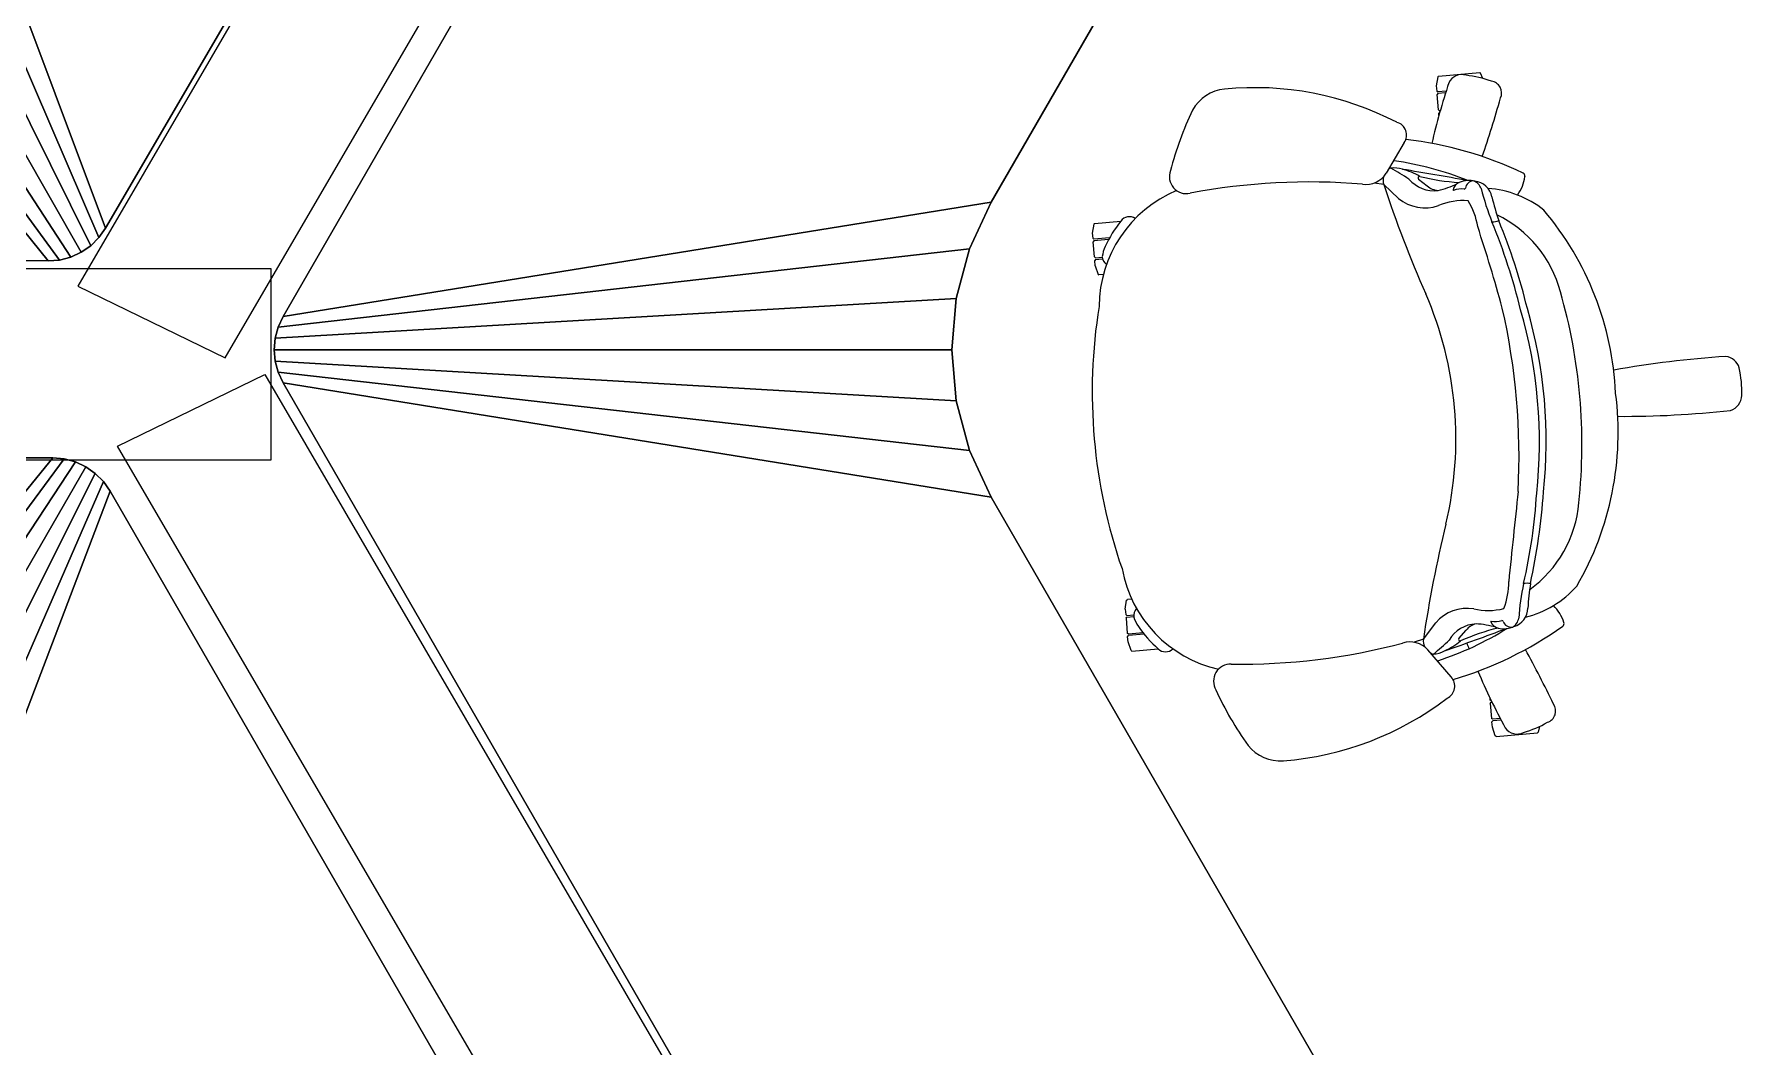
# Model space of a CAD drawing. Header units: inches. Extents: x 23 to 6400, y -2214 to 4412.
# Drawn here: x 4243.7 to 4314.7, y 3467.3 to 3509.4 of the extents above; entities that cross this region are included whole.
import ezdxf

# ---------------------------------------------------------------- set-up
doc = ezdxf.new("R2010")
doc.units = ezdxf.units.IN
doc.header["$LTSCALE"] = 96
doc.header["$MEASUREMENT"] = 0
doc.layers.add('A-FURN-EXIST', color=33, linetype='Continuous')

# ---------------------------------------------------------------- blocks, each defined once
blk = doc.blocks.new('A$C1C1D4BE0')
at = {"lineweight": -3}
for p, q in [((377.723, 111.353), (379.436, 111.503)), ((379.474, 111.484), (379.436, 111.503)), ((379.572, 111.258), (379.474, 111.484)), ((377.689, 111.328), (377.632, 110.953)), ((377.632, 110.953), (377.651, 110.734)), ((377.723, 111.353), (377.689, 111.328)), ((377.651, 110.734), (377.694, 110.698)), ((377.702, 110.63), (377.665, 110.587)), ((377.72, 109.96), (377.665, 110.587)), ((378.04, 110.728), (377.694, 110.698)), ((378.018, 110.658), (377.702, 110.63)), ((377.72, 109.96), (377.763, 109.924)), ((377.784, 109.875), (377.731, 109.813)), ((377.74, 109.718), (377.731, 109.813)), ((377.763, 109.924), (377.799, 109.927)), ((376.301, 108.594), (375.55, 107.322)), ((376.221, 107.482), (376.221, 107.482)), ((376.221, 107.482), (376.221, 107.482)), ((376.221, 107.482), (376.221, 107.482)), ((376.221, 107.482), (376.221, 107.482)), ((381.249, 107.324), (381.242, 107.328)), ((381.245, 107.326), (381.242, 107.328)), ((381.247, 107.325), (381.245, 107.326)), ((381.249, 107.324), (381.247, 107.325)), ((375.446, 106.85), (375.046, 106.912)), ((375.446, 106.85), (376.066, 106.27)), ((376.898, 107.08), (377.259, 106.793)), ((381.32, 107.178), (381.322, 107.196)), ((381.32, 107.178), (381.321, 107.184)), ((381.321, 107.19), (381.322, 107.196)), ((381.321, 107.184), (381.321, 107.19)), ((363.388, 105.209), (363.33, 104.834)), ((363.421, 105.233), (363.388, 105.209)), ((363.421, 105.233), (364.519, 105.329)), ((363.33, 104.834), (363.349, 104.615)), ((363.349, 104.615), (363.393, 104.578)), ((363.4, 104.511), (363.364, 104.468)), ((363.418, 103.841), (363.364, 104.468)), ((364.048, 104.636), (363.393, 104.578)), ((364.008, 104.564), (363.4, 104.511)), ((364.038, 104.635), (364.039, 104.62)), ((363.418, 103.841), (363.462, 103.805)), ((363.466, 103.737), (363.43, 103.693)), ((363.449, 103.474), (363.43, 103.693)), ((363.462, 103.805), (363.746, 103.829)), ((363.466, 103.737), (363.757, 103.762)), ((363.867, 104.277), (363.867, 104.278)), ((363.867, 104.277), (363.867, 104.278)), ((363.867, 104.278), (363.867, 104.278)), ((363.867, 104.277), (363.867, 104.277)), ((363.449, 103.474), (363.571, 103.115)), ((363.571, 103.115), (363.608, 103.097)), ((363.789, 103.112), (363.608, 103.097)), ((364.698, 89.2), (364.755, 89.575)), ((364.755, 89.575), (364.789, 89.599)), ((364.97, 89.615), (364.789, 89.599)), ((364.698, 89.2), (364.717, 88.981)), ((364.76, 88.944), (364.717, 88.981)), ((364.731, 88.833), (364.768, 88.877)), ((364.731, 88.833), (364.786, 88.207)), ((364.76, 88.944), (365.051, 88.97)), ((364.768, 88.877), (365.052, 88.902)), ((364.83, 88.17), (364.786, 88.207)), ((364.798, 88.059), (364.834, 88.103)), ((364.817, 87.84), (364.798, 88.059)), ((365.438, 88.224), (364.83, 88.17)), ((365.489, 88.16), (364.834, 88.103)), ((365.249, 88.482), (365.249, 88.481)), ((365.249, 88.482), (365.249, 88.481)), ((365.249, 88.481), (365.249, 88.481)), ((365.249, 88.481), (365.249, 88.481)), ((365.479, 88.159), (365.478, 88.174)), ((377.099, 87.959), (377.609, 88.638)), ((378.569, 87.984), (378.874, 88.33)), ((364.939, 87.481), (364.817, 87.84)), ((364.976, 87.462), (364.939, 87.481)), ((364.976, 87.462), (366.073, 87.559)), ((377.099, 87.959), (376.715, 87.828)), ((378.244, 86.39), (377.283, 87.512)), ((377.972, 87.471), (377.972, 87.471)), ((377.972, 87.471), (377.972, 87.471)), ((377.972, 87.471), (377.972, 87.471)), ((377.972, 87.471), (377.972, 87.471)), ((379.856, 85.533), (379.864, 85.438)), ((379.927, 85.385), (379.864, 85.438)), ((379.878, 85.29), (379.915, 85.334)), ((379.878, 85.29), (379.933, 84.664)), ((379.915, 85.334), (379.95, 85.337)), ((379.977, 84.627), (379.933, 84.664)), ((379.945, 84.516), (379.981, 84.56)), ((379.964, 84.297), (379.945, 84.516)), ((380.293, 84.655), (379.977, 84.627)), ((380.327, 84.59), (379.981, 84.56)), ((380.085, 83.938), (379.964, 84.297)), ((380.123, 83.919), (380.085, 83.938)), ((380.123, 83.919), (381.836, 84.069)), ((381.87, 84.094), (381.836, 84.069)), ((381.928, 84.334), (381.87, 84.094))]:
    blk.add_line(p, q, dxfattribs=at)
for points in [[(352.17, 142.319), (346.297, 145.735), (321.153, 102.625), (327.276, 99.643)], [(329.171, 95.402), (28.914, 95.402), (28.914, 103.357), (329.171, 103.357)], [(353.823, 56.282), (347.949, 52.866), (322.805, 95.976), (328.928, 98.959)]]:
    blk.add_lwpolyline(points, close=True, dxfattribs=at)
for centre, radius, start, end in [((368.983, 109.138), 1.683, 95.16938, 151.65874), ((370.087, 98.077), 12.799, 62.55351, 95.6458), ((404.082, 102.429), 27.332, 161.56098, 167.04499), ((378.689, 110.829), 0.59, 72.22416, 155.45394), ((378.356, 106.739), 4.68, 70.43736, 83.70705), ((379.851, 110.657), 0.496, 334.85502, 81.59471), ((336.568, 122.686), 45.413, 341.14704, 344.36447), ((379.551, 104.085), 13.395, 154.09565, 165.53648), ((375.85, 108.904), 0.548, 325.58587, 75.59279), ((374.599, 93.279), 15.541, 64.69154, 83.47254), ((367.243, 107.179), 0.708, 159.22296, 282.39843), ((374.707, 107.844), 0.992, 261.65702, 328.21628), ((375.966, 107.03), 0.55, 113.84461, 124.12333), ((375.852, 106.297), 1.242, 72.67461, 94.99667), ((351.087, 66.197), 48.132, 58.1349, 59.18534), ((373.984, 94.669), 13.306, 68.10444, 81.82114), ((375.493, 104.633), 2.941, 60.31136, 75.65452), ((357.176, -10.673), 119.68, 79.52756, 80.84313), ((381.179, 107.2), 0.142, 351.16011, 62.11598), ((368.852, 101.762), 5.24, 112.62073, 179.71258), ((372.346, 80.604), 26.353, 85.17377, 100.82891), ((375.966, 107.03), 0.55, 165.52541, 199.13461), ((422.2, 122.247), 49.224, 198.22788, 203.89817), ((377.532, 107.951), 1.356, 220.23069, 277.45094), ((376.938, 107.127), 0.0616, 79.52754, 229.87303), ((379.192, 116.23), 9.316, 256.07089, 266.25597), ((377.73, 107.294), 0.688, 226.75689, 268.15522), ((376.916, 110.055), 3.539, 282.93853, 296.5302), ((378.354, 106.627), 0.023, 166.76777, 265.93933), ((378.719, 106.565), 0.393, 110.15868, 170.22488), ((378.679, 105.778), 0.888, 82.65175, 111.59256), ((378.952, 106.127), 0.887, 91.49188, 114.56813), ((378.793, 106.707), 0.0489, 269.60793, 348.96136), ((379.186, 106.651), 0.348, 92.00804, 172.23819), ((379.002, 106.097), 0.919, 75.56212, 94.57857), ((379.012, 106.514), 0.512, 18.76792, 71.52629), ((379.155, 106.192), 0.8, 10.13553, 84.47152), ((389.916, 109.311), 10.747, 194.17883, 201.92496), ((379.511, 102.545), 4.15, 51.30656, 86.34015), ((379.603, 107.43), 1.735, 324.2074, 351.6764), ((377.159, 107.608), 1.728, 230.76447, 289.04342), ((378.751, 103.552), 2.632, 85.54544, 113.00086), ((376.498, 104.654), 2.891, 8.93516, 31.77751), ((394.186, 109.929), 14.691, 194.16978, 198.162), ((368.281, 102.269), 4.85, 140.87502, 155.52667), ((364.865, 105.096), 0.418, 53.71313, 145.93568), ((310.459, 82.487), 72.512, 15.37992, 18.17353), ((379.935, 106.133), 0.835, 270.77378, 290.4324), ((356.427, 95.609), 25.437, 13.71941, 22.3894), ((378.014, 101.13), 4.942, 14.79551, 64.36007), ((356.707, 95.66), 25.437, 13.71941, 22.3894), ((372.417, 97.596), 12.685, 2.61811, 40.2009), ((364.94, 103.736), 1.201, 153.23737, 174.40427), ((364.161, 103.863), 0.417, 181.42724, 234.22622), ((363.197, 96.261), 15.249, 346.64201, 23.35577), ((360.869, 96.057), 22.82, 353.88099, 16.1187), ((385.692, 98.228), 22.366, 170.84241, 199.15767), ((353.297, 95.534), 27.775, 357.03763, 12.86501), ((362.272, 96.152), 19.649, 353.77742, 16.22258), ((362.552, 96.204), 19.649, 353.77742, 16.22258), ((392.23, 59.429), 40.357, 93.63817, 100.30843), ((389.599, 99.06), 0.648, 15.26551, 83.76182), ((386.055, 98.26), 4.28, 357.70245, 13.10979), ((372.509, 96.546), 12.685, 329.7991, 7.38189), ((389.674, 98.095), 0.658, 286.89026, 359.42198), ((385.393, 137.574), 40.357, 269.69157, 276.36183), ((1788.949, -54.768), 1415.763, 173.964232, 174.116438), ((359.025, 95.404), 22.822, 346.99522, 356.52912), ((356.702, 95.724), 25.437, 347.6106, 356.28059), ((378.635, 94.037), 4.942, 305.63993, 355.20449), ((425.816, 80.914), 49.224, 166.10183, 171.77212), ((369.721, 91.825), 5.24, 190.28742, 257.37878), ((377.754, 90.304), 2.891, 338.22249, 1.06484), ((391.776, 88.048), 10.747, 168.07504, 175.82117), ((381.395, 89.444), 0.835, 79.5676, 99.22622), ((396.089, 88.181), 14.691, 171.838, 175.83022), ((380.354, 92.904), 4.15, 283.65985, 318.69344), ((365.466, 88.94), 0.417, 135.77378, 188.57276), ((366.212, 89.201), 1.201, 195.59573, 216.76263), ((378.917, 87.51), 1.728, 80.95658, 139.23553), ((379.781, 91.78), 2.632, 256.99914, 284.45456), ((380.552, 88.909), 0.512, 298.47371, 351.23208), ((380.637, 89.251), 0.8, 285.52848, 359.86447), ((381.293, 88.11), 1.735, 18.3236, 45.7926), ((369.247, 91.226), 4.85, 214.47333, 229.12498), ((373.543, 99.701), 13.306, 288.17886, 301.89556), ((338.698, 200.524), 119.68, 289.15687, 290.47244), ((379.345, 87.237), 1.356, 92.54906, 149.76931), ((373.908, 101.177), 15.541, 286.52746, 305.30846), ((382.417, 79.371), 9.316, 103.74403, 113.92911), ((379.426, 87.918), 0.688, 101.84478, 143.24311), ((379.103, 85.058), 3.539, 73.4698, 87.06147), ((379.924, 88.684), 0.023, 104.06067, 203.23223), ((380.272, 88.808), 0.393, 199.77512, 259.84132), ((380.097, 89.576), 0.888, 258.40744, 287.34825), ((380.426, 89.279), 0.887, 255.43187, 278.50812), ((380.37, 88.68), 0.0489, 21.03864, 100.39207), ((380.748, 88.804), 0.348, 197.76181, 277.99196), ((380.471, 89.317), 0.919, 275.42143, 294.43788), ((382.795, 88.613), 0.151, 308.77016, 16.29115), ((366.373, 87.849), 0.418, 224.06432, 316.28687), ((369.489, 113.268), 26.353, 269.17109, 284.82623), ((376.544, 86.851), 0.992, 41.78372, 108.34298), ((377.642, 87.871), 0.55, 170.86539, 204.47458), ((377.642, 87.871), 0.55, 245.87667, 256.15539), ((346.051, 123.764), 48.132, 310.81466, 311.8651), ((377.402, 88.574), 1.242, 275.00333, 297.32539), ((376.76, 90.15), 2.941, 294.34548, 309.68864), ((378.616, 87.945), 0.0616, 140.12697, 290.47246), ((404.532, 97.285), 27.332, 200.31288, 200.84371), ((341.561, 65.612), 45.413, 25.63553, 28.85296), ((369.078, 86.21), 0.708, 87.60157, 210.77704), ((404.532, 97.285), 27.332, 202.95501, 208.43902), ((377.854, 86.006), 0.548, 294.40721, 44.41413), ((380.661, 91.395), 13.395, 204.46352, 215.90435), ((370.298, 95.668), 12.799, 274.3542, 307.44649), ((382.098, 84.974), 0.496, 288.40529, 35.14498), ((379.946, 88.574), 4.68, 286.29295, 299.56264), ((380.984, 84.604), 0.59, 214.54606, 297.77584), ((371.131, 84.584), 1.683, 218.34126, 274.83062)]:
    blk.add_arc(centre, radius, start, end, dxfattribs=at)
at = {"lineweight": -3, "flags": 1}
for tag, p, rotation in [('CAPPN', (29.083, 175.224, 27.25), 90), ('CAPMG', (29.083, 175.224, 27.25), 90), ('CAPMC', (29.083, 175.224, 27.25), 90), ('CAPQT', (29.083, 175.224, 27.25), 90), ('CAPDH', (29.083, 175.224, 27.25), 90), ('CAPGC', (29.083, 175.224, 27.25), 90), ('CAPPN', (29.083, 175.224, 26.75), 90), ('CAPMG', (29.083, 175.224, 26.75), 90), ('CAPMC', (29.083, 175.224, 26.75), 90), ('CAPQT', (29.083, 175.224, 26.75), 90), ('CAPDH', (29.083, 175.224, 26.75), 90), ('CAPGC', (29.083, 175.224, 26.75), 90), ('CAPPN', (53.083, 175.224, 27.25), 180), ('CAPMG', (53.083, 175.224, 27.25), 180), ('CAPMC', (53.083, 175.224, 27.25), 180), ('CAPQT', (53.083, 175.224, 27.25), 180), ('CAPDH', (53.083, 175.224, 27.25), 180), ('CAPGC', (53.083, 175.224, 27.25), 180), ('CAPPN', (109.066, 175.224, 27.25), 90), ('CAPMG', (109.066, 175.224, 27.25), 90), ('CAPMC', (109.066, 175.224, 27.25), 90), ('CAPQT', (109.066, 175.224, 27.25), 90), ('CAPDH', (109.066, 175.224, 27.25), 90), ('CAPGC', (109.066, 175.224, 27.25), 90), ('CAPPN', (109.066, 175.224, 26.75), 90), ('CAPMG', (109.066, 175.224, 26.75), 90), ('CAPMC', (109.066, 175.224, 26.75), 90), ('CAPQT', (109.066, 175.224, 26.75), 90), ('CAPDH', (109.066, 175.224, 26.75), 90), ('CAPGC', (109.066, 175.224, 26.75), 90), ('CAPPN', (133.066, 175.224, 27.25), 180), ('CAPMG', (133.066, 175.224, 27.25), 180), ('CAPMC', (133.066, 175.224, 27.25), 180), ('CAPQT', (133.066, 175.224, 27.25), 180), ('CAPDH', (133.066, 175.224, 27.25), 180), ('CAPGC', (133.066, 175.224, 27.25), 180), ('CAPPN', (247.065, 175.112, 27.25), 180), ('CAPMG', (247.065, 175.112, 27.25), 180), ('CAPMC', (247.065, 175.112, 27.25), 180), ('CAPQT', (247.065, 175.112, 27.25), 180), ('CAPDH', (247.065, 175.112, 27.25), 180), ('CAPGC', (247.065, 175.112, 27.25), 180), ('CAPPN', (346.296, 144.907, 28.25), 239.73323), ('CAPMG', (346.296, 144.907, 28.25), 239.73323), ('CAPMC', (346.296, 144.907, 28.25), 239.73323), ('CAPQT', (346.296, 144.907, 28.25), 239.73323), ('CAPDH', (346.296, 144.907, 28.25), 239.73323), ('CAPGC', (346.296, 144.907, 28.25), 239.73323), ('CAPPN', (109.065, 103.112, 27.25), 90), ('CAPMG', (109.065, 103.112, 27.25), 90), ('CAPMC', (109.065, 103.112, 27.25), 90), ('CAPQT', (109.065, 103.112, 27.25), 90), ('CAPDH', (109.065, 103.112, 27.25), 90), ('CAPGC', (109.065, 103.112, 27.25), 90), ('CAPPN', (199.065, 103.112, 27.25), 180), ('CAPMG', (199.065, 103.112, 27.25), 180), ('CAPMC', (199.065, 103.112, 27.25), 180), ('CAPQT', (199.065, 103.112, 27.25), 180), ('CAPDH', (199.065, 103.112, 27.25), 180), ('CAPGC', (199.065, 103.112, 27.25), 180), ('CAPPN', (247.065, 103.112, 27.25), 180), ('CAPMG', (247.065, 103.112, 27.25), 180), ('CAPMC', (247.065, 103.112, 27.25), 180), ('CAPQT', (247.065, 103.112, 27.25), 180), ('CAPDH', (247.065, 103.112, 27.25), 180), ('CAPGC', (247.065, 103.112, 27.25), 180), ('CAPMG', (273.388, 103.264), 180), ('CAPMC', (273.388, 103.264), 180), ('CAPQT', (273.388, 103.264), 180), ('CAPDH', (273.388, 103.264), 180), ('CAPGC', (273.388, 103.264), 180), ('CAPPN', (273.388, 103.264), 180), ('CAPPN', (247.923, 96.112, 27.25), 270), ('CAPMG', (247.923, 96.112, 27.25), 270), ('CAPMC', (247.923, 96.112, 27.25), 270), ('CAPQT', (247.923, 96.112, 27.25), 270), ('CAPDH', (247.923, 96.112, 27.25), 270), ('CAPGC', (247.923, 96.112, 27.25), 270), ('CAPPN', (352.407, 58.005, 28.25), 120), ('CAPMG', (352.407, 58.005, 28.25), 120), ('CAPMC', (352.407, 58.005, 28.25), 120), ('CAPQT', (352.407, 58.005, 28.25), 120), ('CAPDH', (352.407, 58.005, 28.25), 120), ('CAPGC', (352.407, 58.005, 28.25), 120), ('CAPPN', (364.648, 37.203), 120.80365), ('CAPMG', (364.648, 37.203), 120.80365), ('CAPMC', (364.648, 37.203), 120.80365), ('CAPQT', (364.648, 37.203), 120.80365), ('CAPDH', (364.648, 37.203), 120.80365), ('CAPGC', (364.648, 37.203), 120.80365), ('CAPPN', (359.049, 33.971), 119.19635), ('CAPMG', (359.049, 33.971), 119.19635), ('CAPMC', (359.049, 33.971), 119.19635), ('CAPDH', (359.049, 33.971), 119.19635), ('CAPGC', (359.049, 33.971), 119.19635), ('CAPQT', (359.049, 33.971), 119.19635)]:
    blk.add_attdef(tag, p, '', height=0.001, rotation=rotation, dxfattribs=at)
for tag, p in [('CAPPN', (109.923, 96.112, 27.25)), ('CAPMG', (109.923, 96.112, 27.25)), ('CAPMC', (109.923, 96.112, 27.25)), ('CAPQT', (109.923, 96.112, 27.25)), ('CAPDH', (109.923, 96.112, 27.25)), ('CAPGC', (109.923, 96.112, 27.25)), ('CAPPN', (157.923, 96.112, 27.25)), ('CAPMG', (157.923, 96.112, 27.25)), ('CAPMC', (157.923, 96.112, 27.25)), ('CAPQT', (157.923, 96.112, 27.25)), ('CAPDH', (157.923, 96.112, 27.25)), ('CAPGC', (157.923, 96.112, 27.25)), ('CAPPN', (249.583, 96.112)), ('CAPMG', (249.583, 96.112)), ('CAPMC', (249.583, 96.112)), ('CAPQT', (249.583, 96.112)), ('CAPDH', (249.583, 96.112)), ('CAPGC', (249.583, 96.112)), ('CAPPN', (273.583, 96.112, 28.25)), ('CAPMG', (273.583, 96.112, 28.25)), ('CAPMC', (273.583, 96.112, 28.25)), ('CAPQT', (273.583, 96.112, 28.25)), ('CAPDH', (273.583, 96.112, 28.25)), ('CAPGC', (273.583, 96.112, 28.25)), ('CAPPN', (29.941, 24.112, 27.25)), ('CAPMG', (29.941, 24.112, 27.25)), ('CAPMC', (29.941, 24.112, 27.25)), ('CAPQT', (29.941, 24.112, 27.25)), ('CAPDH', (29.941, 24.112, 27.25)), ('CAPGC', (29.941, 24.112, 27.25)), ('CAPPN', (109.923, 24.112, 27.25)), ('CAPMG', (109.923, 24.112, 27.25)), ('CAPMC', (109.923, 24.112, 27.25)), ('CAPQT', (109.923, 24.112, 27.25)), ('CAPDH', (109.923, 24.112, 27.25)), ('CAPGC', (109.923, 24.112, 27.25))]:
    blk.add_attdef(tag, p, '', height=0.001, dxfattribs=at)
at = {"lineweight": -3}
mesh = blk.add_polyface(dxfattribs=at)
corners = [(301.189, 126.885, 27), (319.917, 103.673, 27), (273.391, 103.889, 27), (273.499, 127.014, 27), (321.294, 104.035, 27), (307.322, 128.498, 27), (309.076, 129.714, 27), (321.688, 104.308, 27), (310.593, 131.217, 27), (322.028, 104.645, 27), (311.826, 132.961, 27), (322.305, 105.036, 27), (345.756, 145.222, 27), (325.783, 156.877, 27), (320.858, 103.834, 27), (305.382, 127.604, 27), (320.395, 103.712, 27), (303.317, 127.061, 27)]
mesh.append_faces([[corners[k] for k in face] for face in [(0, 1, 2, 3)]], dxfattribs={"vtx0": -1})
mesh.append_faces([[corners[k] for k in face] for face in [(4, 5, 6, 7), (8, 9, 7, 6), (9, 8, 10, 11), (5, 4, 14, 15), (15, 14, 16, 17), (1, 0, 17, 16)]], dxfattribs={"vtx0": -1, "vtx2": -1})
mesh.append_faces([[corners[k] for k in face] for face in [(12, 11, 10, 13)]], dxfattribs={"vtx1": -1})
mesh = blk.add_polyface(dxfattribs=at)
corners = [(319.917, 103.673, 28.25), (301.189, 126.885, 28.25), (273.499, 127.014, 28.25), (273.391, 103.889, 28.25), (303.317, 127.061, 28.25), (320.395, 103.712, 28.25), (320.858, 103.834, 28.25), (305.382, 127.604, 28.25), (309.076, 129.714, 28.25), (307.322, 128.498, 28.25), (321.294, 104.035, 28.25), (321.688, 104.308, 28.25), (322.028, 104.645, 28.25), (310.593, 131.217, 28.25), (311.826, 132.961, 28.25), (322.305, 105.036, 28.25), (325.783, 156.877, 28.25), (345.756, 145.222, 28.25)]
mesh.append_faces([[corners[k] for k in face] for face in [(0, 1, 2, 3)]], dxfattribs={"vtx0": -1})
mesh.append_faces([[corners[k] for k in face] for face in [(16, 14, 15, 17)]], dxfattribs={"vtx1": -1})
mesh.append_faces([[corners[k] for k in face] for face in [(4, 1, 0, 5), (5, 6, 7, 4), (8, 9, 10, 11), (11, 12, 13, 8), (14, 13, 12, 15), (6, 10, 9, 7)]], dxfattribs={"vtx1": -1, "vtx3": -1})
mesh = blk.add_polyface(dxfattribs=at)
corners = [(359.129, 106.111, 27), (329.684, 101.361, 27), (352.948, 141.655, 27), (372.975, 130.092, 27), (329.316, 99.986, 27), (357.488, 99.986, 27), (357.674, 97.859, 27), (329.358, 99.509, 27), (358.227, 95.796, 27), (329.482, 99.046, 27), (359.129, 93.861, 27), (329.684, 98.611, 27), (352.948, 58.317, 27), (372.975, 69.88, 27), (329.358, 100.464, 27), (357.674, 102.113, 27), (329.482, 100.927, 27), (358.227, 104.176, 27)]
mesh.append_faces([[corners[k] for k in face] for face in [(0, 1, 2, 3)]], dxfattribs={"vtx0": -1})
mesh.append_faces([[corners[k] for k in face] for face in [(4, 5, 6, 7), (8, 9, 7, 6), (9, 8, 10, 11), (5, 4, 14, 15), (15, 14, 16, 17), (1, 0, 17, 16)]], dxfattribs={"vtx0": -1, "vtx2": -1})
mesh.append_faces([[corners[k] for k in face] for face in [(12, 11, 10, 13)]], dxfattribs={"vtx1": -1})
mesh = blk.add_polyface(dxfattribs=at)
corners = [(329.684, 101.361, 28.25), (359.129, 106.111, 28.25), (372.975, 130.092, 28.25), (352.948, 141.655, 28.25), (358.227, 104.176, 28.25), (329.482, 100.927, 28.25), (329.358, 100.464, 28.25), (357.674, 102.113, 28.25), (357.674, 97.859, 28.25), (357.488, 99.986, 28.25), (329.316, 99.986, 28.25), (329.358, 99.509, 28.25), (329.482, 99.046, 28.25), (358.227, 95.796, 28.25), (359.129, 93.861, 28.25), (329.684, 98.611, 28.25), (372.975, 69.88, 28.25), (352.948, 58.317, 28.25)]
mesh.append_faces([[corners[k] for k in face] for face in [(0, 1, 2, 3)]], dxfattribs={"vtx0": -1})
mesh.append_faces([[corners[k] for k in face] for face in [(16, 14, 15, 17)]], dxfattribs={"vtx1": -1})
mesh.append_faces([[corners[k] for k in face] for face in [(4, 1, 0, 5), (5, 6, 7, 4), (8, 9, 10, 11), (11, 12, 13, 8), (14, 13, 12, 15), (6, 10, 9, 7)]], dxfattribs={"vtx1": -1, "vtx3": -1})
mesh = blk.add_polyface(dxfattribs=at)
corners = [(311.883, 66.237, 27), (322.492, 94.112, 27), (345.755, 53.819, 27), (325.728, 42.256, 27), (321.485, 95.119, 27), (307.399, 70.721, 27), (305.464, 71.623, 27), (321.051, 95.321, 27), (303.401, 72.176, 27), (320.588, 95.445, 27), (301.274, 72.362, 27), (320.11, 95.487, 27), (273.583, 95.487, 27), (273.583, 72.362, 27), (321.878, 94.844, 27), (309.148, 69.496, 27), (322.217, 94.505, 27), (310.658, 67.986, 27)]
mesh.append_faces([[corners[k] for k in face] for face in [(0, 1, 2, 3)]], dxfattribs={"vtx0": -1})
mesh.append_faces([[corners[k] for k in face] for face in [(4, 5, 6, 7), (8, 9, 7, 6), (9, 8, 10, 11), (5, 4, 14, 15), (15, 14, 16, 17), (1, 0, 17, 16)]], dxfattribs={"vtx0": -1, "vtx2": -1})
mesh.append_faces([[corners[k] for k in face] for face in [(12, 11, 10, 13)]], dxfattribs={"vtx1": -1})
mesh = blk.add_polyface(dxfattribs=at)
corners = [(322.492, 94.112, 28.25), (311.883, 66.237, 28.25), (325.728, 42.256, 28.25), (345.755, 53.819, 28.25), (310.658, 67.986, 28.25), (322.217, 94.505, 28.25), (321.878, 94.844, 28.25), (309.148, 69.496, 28.25), (305.464, 71.623, 28.25), (307.399, 70.721, 28.25), (321.485, 95.119, 28.25), (321.051, 95.321, 28.25), (320.588, 95.445, 28.25), (303.401, 72.176, 28.25), (301.274, 72.362, 28.25), (320.11, 95.487, 28.25), (273.583, 72.362, 28.25), (273.583, 95.487, 28.25)]
mesh.append_faces([[corners[k] for k in face] for face in [(0, 1, 2, 3)]], dxfattribs={"vtx0": -1})
mesh.append_faces([[corners[k] for k in face] for face in [(16, 14, 15, 17)]], dxfattribs={"vtx1": -1})
mesh.append_faces([[corners[k] for k in face] for face in [(4, 1, 0, 5), (5, 6, 7, 4), (8, 9, 10, 11), (11, 12, 13, 8), (14, 13, 12, 15), (6, 10, 9, 7)]], dxfattribs={"vtx1": -1, "vtx3": -1})

msp = doc.modelspace()

# ---------------------------------------------------------------- block references
at = {"layer": 'A-FURN-EXIST'}
msp.add_blockref('A$C1C1D4BE0', (3924.331, 3396.302), dxfattribs=at)

doc.saveas('drawing.dxf')
